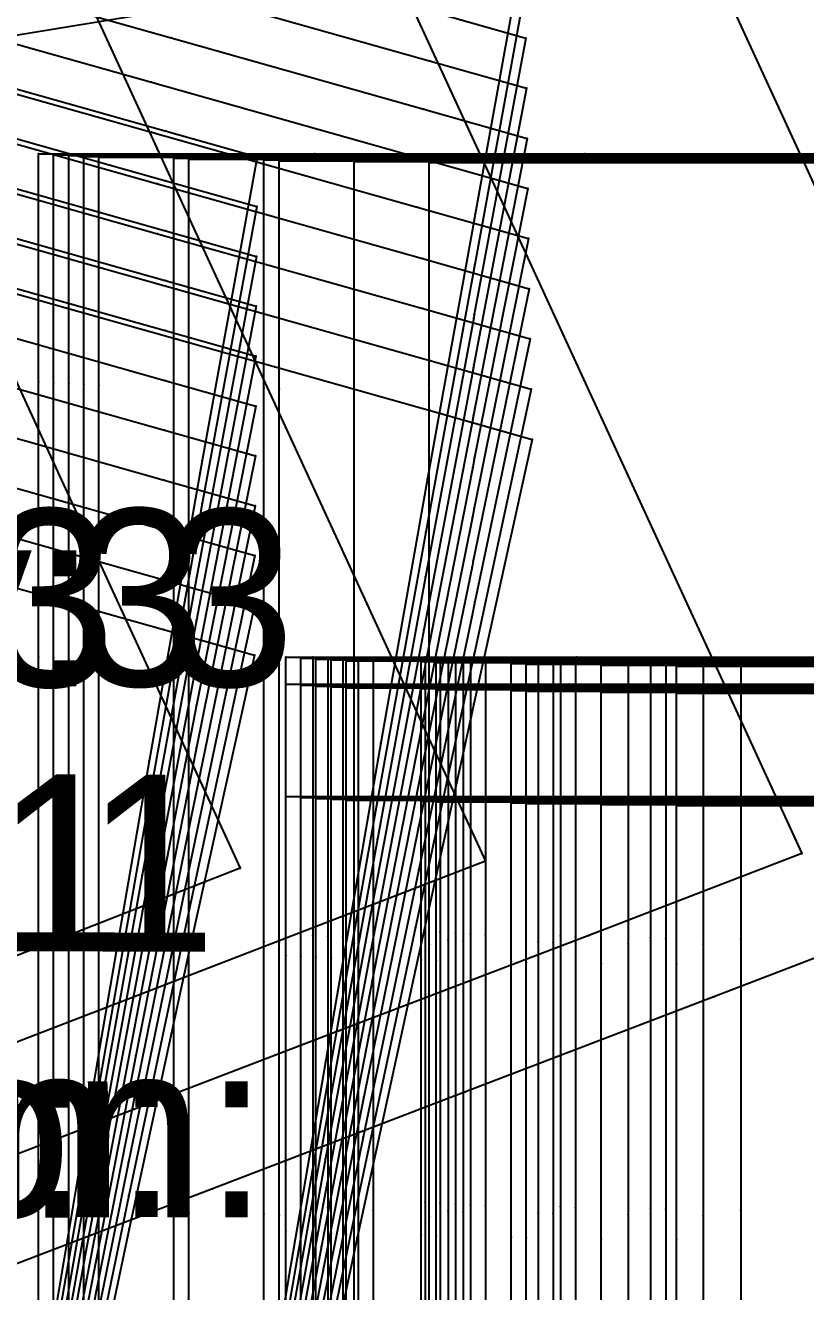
# Model space of a CAD drawing. Extents: x -2408 to 1029, y -526 to 2095.
# Drawn here: x -153.7 to -109.6, y 911.5 to 983 of the extents above; entities that cross this region are included whole.
import ezdxf

# ---------------------------------------------------------------- set-up
doc = ezdxf.new("R2010")
doc.units = 0

# ---------------------------------------------------------------- blocks, each defined once
blk = doc.blocks.new(' -30')
at = {"layer": '1'}
for points in [[(409.399835, 400.671844), (394.208775, 400.671844), (378.931338, 400.671844), (363.353195, 400.671844), (363.353195, 411.401223), (363.353195, 426.458583), (363.353195, 441.515962), (363.353195, 456.552738), (363.353195, 471.61011), (363.353195, 486.88547), (363.353195, 502.272308), (363.353195, 518.003273), (363.353195, 533.55951), (363.353195, 546.451263), (378.931345, 546.451263), (394.208781, 546.451263), (409.447392, 546.451263)], [(-47.835445, -95.310271), (-46.482034, -79.888139), (-45.152162, -64.734236), (-43.79875, -49.312103), (-42.510219, -34.62929), (-42.453512, -33.983098), (-41.078372, -18.313364), (-21.078281, -18.77474), (-20.729411, -18.873252), (-5.712415, -23.113672), (8.657846, -27.17147), (24.045724, -31.516618), (38.944717, -35.723718), (53.244892, -39.761726), (58.995695, -41.385608), (55.712284, -56.319043), (55.553718, -57.041411), (52.400647, -71.40551), (49.123976, -86.499545), (45.992353, -101.231531)]]:
    blk.add_lwpolyline(points, dxfattribs=at)
at = {"layer": '14'}
for points in [[(-659.113786, 510.004054), (-643.571804, 511.782803), (-628.045945, 513.703415), (-612.539267, 515.770694), (-597.054901, 517.989429), (-581.59598, 520.364412), (-566.165581, 522.900442), (-550.766837, 525.602311), (-535.40286, 528.474811), (-520.076764, 531.522738), (-504.791664, 534.750885), (-489.550692, 538.164042), (-474.356923, 541.76701), (-457.184765, 546.089388), (-442.170355, 550.084343)], [(-27.148019, -92.013359), (-25.428021, -72.413963), (-24.001278, -56.156209), (-22.153337, -35.098901), (-22.153361, -35.098894), (-22.153337, -35.098901), (-5.634128, -39.763508), (9.044638, -43.908421), (24.023077, -48.137954), (38.173427, -52.133656), (43.310251, -53.584166), (43.310251, -53.584166), (39.721505, -69.858313), (36.244112, -85.989497), (32.995529, -101.350815)]]:
    blk.add_lwpolyline(points, dxfattribs=at)
blk.add_lwpolyline([(377.323189, 403.973846), (377.323189, 408.932402), (377.323189, 423.927417), (377.323189, 438.905732), (377.323189, 454.422286), (377.323189, 470.256091), (377.323189, 485.591955), (377.323189, 501.153591), (377.323189, 518.003273), (393.747366, 518.003273), (409.447385, 518.003273), (425.024157, 518.003273), (440.491062, 518.003273), (455.351366, 518.003273), (464.065285, 518.003273), (464.065285, 403.973846), (455.429185, 403.973846), (440.589007, 403.973846), (425.125706, 403.973846), (409.39983, 403.973846), (393.716719, 403.973846)], close=True, dxfattribs=at)
at = {"layer": '2'}
for p in [(363.353195, 546.451263), (363.353195, 518.003273), (377.323189, 518.003273), (378.847198, 518.003273), (385.197182, 518.003273), (377.323189, 516.479263), (377.323189, 510.12928), (58.995695, -41.385608), (43.310251, -53.584166)]:
    blk.add_point(p, dxfattribs=at)
at = {"layer": '3'}
for p in [(378.931345, 546.451263), (394.208781, 546.451263), (363.353195, 533.55951), (393.747366, 518.003273), (393.313043, 516.479263), (392.852695, 510.12928), (363.353195, 502.272308), (378.847198, 502.284653), (385.197182, 502.519689), (377.323189, 501.153591), (363.353195, 486.88547), (378.847198, 486.964691), (385.197182, 487.217317), (377.323189, 485.591955), (38.944717, -35.723718), (53.244892, -39.761726), (38.173427, -52.133656), (43.310251, -53.584166), (55.712284, -56.319043), (55.553718, -57.041411), (39.721505, -69.858313), (52.400647, -71.40551), (36.244112, -85.989497), (49.123976, -86.499545)]:
    blk.add_point(p, dxfattribs=at)
at = {"layer": '4'}
for p in [(43.310251, -53.584166), (55.553718, -57.041411)]:
    blk.add_point(p, dxfattribs=at)
at = {"layer": '8'}
for points in [[(378.847198, 518.003273), (378.847198, 502.284653), (378.847198, 486.964691), (378.847198, 471.449667), (378.847198, 456.448309), (378.847198, 441.014543), (378.847198, 426.013186), (378.847198, 411.011835), (378.847198, 403.973846)], [(385.197182, 518.003273), (385.197182, 502.519689), (385.197182, 487.217317), (385.197182, 471.820325), (385.197182, 456.606662), (385.197182, 441.209679), (385.197182, 426.124157), (385.197182, 411.051486), (385.197182, 403.973846)], [(377.323189, 516.479263), (393.313043, 516.479263), (408.85659, 516.479263), (424.34422, 516.479263), (439.746466, 516.479263), (454.656583, 516.479263), (464.065285, 516.479263)], [(377.323189, 510.12928), (392.852695, 510.12928), (408.260334, 510.12928), (423.789274, 510.12928), (439.135788, 510.12928), (454.134317, 510.12928), (464.065285, 510.12928)]]:
    blk.add_lwpolyline(points, dxfattribs=at)
blk = doc.blocks.new(' -31')
at = {"layer": '1'}
for points in [[(409.399835, 400.671844), (394.208775, 400.671844), (378.931338, 400.671844), (363.353195, 400.671844), (363.353195, 411.401223), (363.353195, 426.458583), (363.353195, 441.515962), (363.353195, 456.552738), (363.353195, 471.61011), (363.353195, 486.88547), (363.353195, 502.272308), (363.353195, 518.003273), (363.353195, 533.55951), (363.353195, 546.451263), (378.931345, 546.451263), (394.208781, 546.451263), (409.447392, 546.451263)], [(-20.747859, -15.358585), (-5.757848, -19.591386), (8.653214, -23.660706), (24.034585, -28.004016), (38.941121, -32.213245), (53.228509, -36.247642), (58.940167, -37.86047), (55.740627, -52.753525), (55.572562, -53.537273), (52.414447, -68.264418), (49.233438, -83.265534), (46.084742, -98.431307), (43.032189, -113.459165), (40.081799, -128.259863), (37.142654, -143.310279), (34.267079, -158.406503), (31.475242, -173.485006), (28.75571, -188.638719)]]:
    blk.add_lwpolyline(points, dxfattribs=at)
at = {"layer": '14'}
blk.add_lwpolyline([(377.323189, 403.973846), (377.323189, 408.932402), (377.323189, 423.927417), (377.323189, 438.905732), (377.323189, 454.422286), (377.323189, 470.256091), (377.323189, 485.591955), (377.323189, 501.153591), (377.323189, 518.003273), (393.747366, 518.003273), (409.447385, 518.003273), (425.024157, 518.003273), (440.491062, 518.003273), (455.351366, 518.003273), (464.065285, 518.003273), (464.065285, 403.973846), (455.429185, 403.973846), (440.589007, 403.973846), (425.125706, 403.973846), (409.39983, 403.973846), (393.716719, 403.973846)], close=True, dxfattribs=at)
blk.add_lwpolyline([(-27.139269, -89.994898), (-25.417053, -69.883554), (-23.98847, -53.201133), (-22.13814, -31.593735), (-22.138169, -31.593728), (-22.13814, -31.593735), (-5.618935, -36.258343), (9.059831, -40.403255), (24.03827, -44.632788), (38.188618, -48.628489), (43.325438, -50.078998), (43.325438, -50.078998), (39.718999, -66.82011), (36.22627, -83.413758), (32.964816, -99.215163)], dxfattribs=at)
at = {"layer": '2'}
for p in [(363.353195, 546.451263), (363.353195, 518.003273), (377.323189, 518.003273), (378.847198, 518.003273), (385.197182, 518.003273), (377.323189, 516.479263), (377.323189, 510.12928), (58.940167, -37.86047), (43.325438, -50.078998)]:
    blk.add_point(p, dxfattribs=at)
at = {"layer": '3'}
for p in [(378.931345, 546.451263), (394.208781, 546.451263), (363.353195, 533.55951), (393.747366, 518.003273), (393.313043, 516.479263), (392.852695, 510.12928), (363.353195, 502.272308), (378.847198, 502.284653), (385.197182, 502.519689), (377.323189, 501.153591), (363.353195, 486.88547), (378.847198, 486.964691), (385.197182, 487.217317), (377.323189, 485.591955), (38.941121, -32.213245), (53.228509, -36.247642), (38.188618, -48.628489), (43.325438, -50.078998), (55.740627, -52.753525), (55.572562, -53.537273), (39.718999, -66.82011), (52.414447, -68.264418), (36.22627, -83.413758), (49.233438, -83.265534)]:
    blk.add_point(p, dxfattribs=at)
at = {"layer": '4'}
for p in [(43.325438, -50.078998), (55.572562, -53.537273)]:
    blk.add_point(p, dxfattribs=at)
at = {"layer": '8'}
for points in [[(378.847198, 518.003273), (378.847198, 502.284653), (378.847198, 486.964691), (378.847198, 471.449667), (378.847198, 456.448309), (378.847198, 441.014543), (378.847198, 426.013186), (378.847198, 411.011835), (378.847198, 403.973846)], [(385.197182, 518.003273), (385.197182, 502.519689), (385.197182, 487.217317), (385.197182, 471.820325), (385.197182, 456.606662), (385.197182, 441.209679), (385.197182, 426.124157), (385.197182, 411.051486), (385.197182, 403.973846)], [(377.323189, 516.479263), (393.313043, 516.479263), (408.85659, 516.479263), (424.34422, 516.479263), (439.746466, 516.479263), (454.656583, 516.479263), (464.065285, 516.479263)], [(377.323189, 510.12928), (392.852695, 510.12928), (408.260334, 510.12928), (423.789274, 510.12928), (439.135788, 510.12928), (454.134317, 510.12928), (464.065285, 510.12928)]]:
    blk.add_lwpolyline(points, dxfattribs=at)
blk = doc.blocks.new(' -32')
at = {"layer": '1'}
for points in [[(409.399835, 400.671844), (394.208775, 400.671844), (378.931338, 400.671844), (363.353195, 400.671844), (363.353195, 411.401223), (363.353195, 426.458583), (363.353195, 441.515962), (363.353195, 456.552738), (363.353195, 471.61011), (363.353195, 486.88547), (363.353195, 502.272308), (363.353195, 518.003273), (363.353195, 533.55951), (363.353195, 546.451263), (378.931345, 546.451263), (394.208781, 546.451263), (409.447392, 546.451263)], [(-5.801602, -16.069574), (8.650107, -20.150372), (23.476521, -24.336977), (37.841183, -28.393194), (52.819822, -32.622784), (58.888459, -34.336414), (55.768012, -49.19112), (55.591455, -50.033154), (52.598794, -64.305917), (49.461769, -79.427373), (46.462076, -94.182575), (43.449411, -109.329358), (40.53186, -124.282474), (37.630841, -139.451019), (34.788365, -154.672554), (32.028579, -169.867451), (29.358146, -185.041987)]]:
    blk.add_lwpolyline(points, dxfattribs=at)
at = {"layer": '14'}
blk.add_lwpolyline([(377.323189, 403.973846), (377.323189, 408.932402), (377.323189, 423.927417), (377.323189, 438.905732), (377.323189, 454.422286), (377.323189, 470.256091), (377.323189, 485.591955), (377.323189, 501.153591), (377.323189, 518.003273), (393.747366, 518.003273), (409.447385, 518.003273), (425.024157, 518.003273), (440.491062, 518.003273), (455.351366, 518.003273), (464.065285, 518.003273), (464.065285, 403.973846), (455.429185, 403.973846), (440.589007, 403.973846), (425.125706, 403.973846), (409.39983, 403.973846), (393.716719, 403.973846)], close=True, dxfattribs=at)
blk.add_lwpolyline([(-28.081377, -99.34813), (-26.675634, -82.536219), (-25.018216, -62.714404), (-23.672104, -46.615646), (-22.122946, -28.08857), (-22.122979, -28.08856), (-22.122946, -28.08857), (-5.603746, -32.753174), (9.075025, -36.898088), (24.053459, -41.12762), (38.203814, -45.123322), (43.340631, -46.57383), (43.340631, -46.57383), (39.716495, -63.781912), (36.20843, -80.83803), (32.934106, -97.079513)], dxfattribs=at)
at = {"layer": '2'}
for p in [(363.353195, 546.451263), (363.353195, 518.003273), (377.323189, 518.003273), (378.847198, 518.003273), (385.197182, 518.003273), (377.323189, 516.479263), (377.323189, 510.12928), (58.888459, -34.336414), (43.340631, -46.57383)]:
    blk.add_point(p, dxfattribs=at)
at = {"layer": '3'}
for p in [(378.931345, 546.451263), (394.208781, 546.451263), (363.353195, 533.55951), (393.747366, 518.003273), (393.313043, 516.479263), (392.852695, 510.12928), (363.353195, 502.272308), (378.847198, 502.284653), (385.197182, 502.519689), (377.323189, 501.153591), (363.353195, 486.88547), (378.847198, 486.964691), (385.197182, 487.217317), (377.323189, 485.591955), (37.841183, -28.393194), (52.819822, -32.622784), (38.203814, -45.123322), (43.340631, -46.57383), (55.768012, -49.19112), (55.591455, -50.033154), (39.716495, -63.781912), (52.598794, -64.305917), (49.461769, -79.427373), (36.20843, -80.83803)]:
    blk.add_point(p, dxfattribs=at)
at = {"layer": '4'}
for p in [(43.340631, -46.57383), (55.591455, -50.033154)]:
    blk.add_point(p, dxfattribs=at)
at = {"layer": '8'}
for points in [[(378.847198, 518.003273), (378.847198, 502.284653), (378.847198, 486.964691), (378.847198, 471.449667), (378.847198, 456.448309), (378.847198, 441.014543), (378.847198, 426.013186), (378.847198, 411.011835), (378.847198, 403.973846)], [(385.197182, 518.003273), (385.197182, 502.519689), (385.197182, 487.217317), (385.197182, 471.820325), (385.197182, 456.606662), (385.197182, 441.209679), (385.197182, 426.124157), (385.197182, 411.051486), (385.197182, 403.973846)], [(377.323189, 516.479263), (393.313043, 516.479263), (408.85659, 516.479263), (424.34422, 516.479263), (439.746466, 516.479263), (454.656583, 516.479263), (464.065285, 516.479263)], [(377.323189, 510.12928), (392.852695, 510.12928), (408.260334, 510.12928), (423.789274, 510.12928), (439.135788, 510.12928), (454.134317, 510.12928), (464.065285, 510.12928)]]:
    blk.add_lwpolyline(points, dxfattribs=at)
blk = doc.blocks.new(' -33')
at = {"layer": '1'}
for points in [[(409.399835, 400.671844), (394.208775, 400.671844), (378.931338, 400.671844), (363.353195, 400.671844), (363.353195, 411.401223), (363.353195, 426.458583), (363.353195, 441.515962), (363.353195, 456.552738), (363.353195, 471.61011), (363.353195, 486.88547), (363.353195, 502.272308), (363.353195, 518.003273), (363.353195, 533.55951), (363.353195, 546.451263), (378.931345, 546.451263), (394.208781, 546.451263), (409.447392, 546.451263)], [(-5.841302, -12.548908), (8.648424, -16.64044), (23.46968, -20.825588), (37.840776, -24.883623), (52.80864, -29.11017), (58.841658, -30.813742), (55.679249, -46.192159), (55.610127, -46.528969), (52.572679, -61.329043), (49.499846, -76.472752), (46.518623, -91.477443), (43.569155, -106.645737), (40.676203, -121.806425), (37.835104, -136.995348), (35.108186, -151.914686), (32.401728, -167.128205), (29.81433, -182.135976)]]:
    blk.add_lwpolyline(points, dxfattribs=at)
at = {"layer": '14'}
blk.add_lwpolyline([(377.323189, 403.973846), (377.323189, 408.932402), (377.323189, 423.927417), (377.323189, 438.905732), (377.323189, 454.422286), (377.323189, 470.256091), (377.323189, 485.591955), (377.323189, 501.153591), (377.323189, 518.003273), (393.747366, 518.003273), (409.447385, 518.003273), (425.024157, 518.003273), (440.491062, 518.003273), (455.351366, 518.003273), (464.065285, 518.003273), (464.065285, 403.973846), (455.429185, 403.973846), (440.589007, 403.973846), (425.125706, 403.973846), (409.39983, 403.973846), (393.716719, 403.973846)], close=True, dxfattribs=at)
blk.add_lwpolyline([(-28.073854, -97.61197), (-26.666302, -80.382715), (-25.006752, -60.068841), (-23.658908, -43.570445), (-22.107754, -24.583404), (-22.10779, -24.583392), (-22.107754, -24.583404), (-5.588556, -29.248006), (9.09021, -33.392919), (24.068649, -37.622451), (38.218999, -41.618152), (43.355823, -43.068662), (43.355823, -43.068662), (39.713993, -60.743711), (36.625294, -76.080855), (33.396441, -92.420466)], dxfattribs=at)
at = {"layer": '2'}
for p in [(363.353195, 546.451263), (363.353195, 518.003273), (377.323189, 518.003273), (378.847198, 518.003273), (385.197182, 518.003273), (377.323189, 516.479263), (377.323189, 510.12928), (58.841658, -30.813742), (43.355823, -43.068662)]:
    blk.add_point(p, dxfattribs=at)
at = {"layer": '3'}
for p in [(378.931345, 546.451263), (394.208781, 546.451263), (363.353195, 533.55951), (393.747366, 518.003273), (393.313043, 516.479263), (392.852695, 510.12928), (363.353195, 502.272308), (378.847198, 502.284653), (385.197182, 502.519689), (377.323189, 501.153591), (363.353195, 486.88547), (378.847198, 486.964691), (385.197182, 487.217317), (377.323189, 485.591955), (37.840776, -24.883623), (52.80864, -29.11017), (38.218999, -41.618152), (43.355823, -43.068662), (55.679249, -46.192159), (55.610127, -46.528969), (39.713993, -60.743711), (52.572679, -61.329043), (36.625294, -76.080855), (49.499846, -76.472752)]:
    blk.add_point(p, dxfattribs=at)
at = {"layer": '4'}
for p in [(43.355823, -43.068662), (55.610127, -46.528969)]:
    blk.add_point(p, dxfattribs=at)
at = {"layer": '8'}
for points in [[(378.847198, 518.003273), (378.847198, 502.284653), (378.847198, 486.964691), (378.847198, 471.449667), (378.847198, 456.448309), (378.847198, 441.014543), (378.847198, 426.013186), (378.847198, 411.011835), (378.847198, 403.973846)], [(385.197182, 518.003273), (385.197182, 502.519689), (385.197182, 487.217317), (385.197182, 471.820325), (385.197182, 456.606662), (385.197182, 441.209679), (385.197182, 426.124157), (385.197182, 411.051486), (385.197182, 403.973846)], [(377.323189, 516.479263), (393.313043, 516.479263), (408.85659, 516.479263), (424.34422, 516.479263), (439.746466, 516.479263), (454.656583, 516.479263), (464.065285, 516.479263)], [(377.323189, 510.12928), (392.852695, 510.12928), (408.260334, 510.12928), (423.789274, 510.12928), (439.135788, 510.12928), (454.134317, 510.12928), (464.065285, 510.12928)]]:
    blk.add_lwpolyline(points, dxfattribs=at)
blk = doc.blocks.new(' -34')
at = {"layer": '1'}
for points in [[(409.399835, 400.671844), (394.208775, 400.671844), (378.931338, 400.671844), (363.353195, 400.671844), (363.353195, 411.401223), (363.353195, 426.458583), (363.353195, 441.515962), (363.353195, 456.552738), (363.353195, 471.61011), (363.353195, 486.88547), (363.353195, 502.272308), (363.353195, 518.003273), (363.353195, 533.55951), (363.353195, 546.451263), (378.931345, 546.451263), (394.208781, 546.451263), (409.447392, 546.451263)], [(8.313027, -13.036277), (23.129162, -17.219979), (37.506632, -21.279813), (52.510825, -25.516618), (58.796878, -27.291641), (55.731482, -42.51563), (55.629144, -43.024883), (52.73952, -57.404285), (49.778041, -72.298983), (46.85886, -87.280642), (44.014208, -102.198145), (41.231518, -117.066064), (38.488397, -132.00255), (35.78345, -147.059952), (33.164421, -162.018732), (30.6374, -176.888243)]]:
    blk.add_lwpolyline(points, dxfattribs=at)
at = {"layer": '14'}
blk.add_lwpolyline([(377.323189, 403.973846), (377.323189, 408.932402), (377.323189, 423.927417), (377.323189, 438.905732), (377.323189, 454.422286), (377.323189, 470.256091), (377.323189, 485.591955), (377.323189, 501.153591), (377.323189, 518.003273), (393.747366, 518.003273), (409.447385, 518.003273), (425.024157, 518.003273), (440.491062, 518.003273), (455.351366, 518.003273), (464.065285, 518.003273), (464.065285, 403.973846), (455.429185, 403.973846), (440.589007, 403.973846), (425.125706, 403.973846), (409.39983, 403.973846), (393.716719, 403.973846)], close=True, dxfattribs=at)
blk.add_lwpolyline([(-28.066328, -95.875805), (-26.656968, -78.229211), (-24.995285, -57.423283), (-23.645709, -40.525248), (-22.092559, -21.078238), (-22.092597, -21.078227), (-22.092559, -21.078238), (-5.573364, -25.742841), (9.105403, -29.887754), (24.083841, -34.117287), (38.234189, -38.112988), (43.37101, -39.563496), (43.37101, -39.563496), (40.044639, -56.033036), (36.609257, -73.447561), (33.367567, -90.218267)], dxfattribs=at)
at = {"layer": '2'}
for p in [(363.353195, 546.451263), (363.353195, 518.003273), (377.323189, 518.003273), (378.847198, 518.003273), (385.197182, 518.003273), (377.323189, 516.479263), (377.323189, 510.12928), (58.796878, -27.291641), (43.37101, -39.563496)]:
    blk.add_point(p, dxfattribs=at)
at = {"layer": '3'}
for p in [(378.931345, 546.451263), (394.208781, 546.451263), (363.353195, 533.55951), (393.747366, 518.003273), (393.313043, 516.479263), (392.852695, 510.12928), (363.353195, 502.272308), (378.847198, 502.284653), (385.197182, 502.519689), (377.323189, 501.153591), (363.353195, 486.88547), (378.847198, 486.964691), (385.197182, 487.217317), (377.323189, 485.591955), (37.506632, -21.279813), (52.510825, -25.516618), (38.234189, -38.112988), (43.37101, -39.563496), (55.731482, -42.51563), (55.629144, -43.024883), (40.044639, -56.033036), (52.73952, -57.404285), (49.778041, -72.298983), (36.609257, -73.447561)]:
    blk.add_point(p, dxfattribs=at)
at = {"layer": '4'}
for p in [(43.37101, -39.563496), (55.629144, -43.024883)]:
    blk.add_point(p, dxfattribs=at)
at = {"layer": '8'}
for points in [[(378.847198, 518.003273), (378.847198, 502.284653), (378.847198, 486.964691), (378.847198, 471.449667), (378.847198, 456.448309), (378.847198, 441.014543), (378.847198, 426.013186), (378.847198, 411.011835), (378.847198, 403.973846)], [(385.197182, 518.003273), (385.197182, 502.519689), (385.197182, 487.217317), (385.197182, 471.820325), (385.197182, 456.606662), (385.197182, 441.209679), (385.197182, 426.124157), (385.197182, 411.051486), (385.197182, 403.973846)], [(377.323189, 516.479263), (393.313043, 516.479263), (408.85659, 516.479263), (424.34422, 516.479263), (439.746466, 516.479263), (454.656583, 516.479263), (464.065285, 516.479263)], [(377.323189, 510.12928), (392.852695, 510.12928), (408.260334, 510.12928), (423.789274, 510.12928), (439.135788, 510.12928), (454.134317, 510.12928), (464.065285, 510.12928)]]:
    blk.add_lwpolyline(points, dxfattribs=at)
blk = doc.blocks.new(' -35')
at = {"layer": '1'}
for points in [[(409.399835, 400.671844), (394.208775, 400.671844), (378.931338, 400.671844), (363.353195, 400.671844), (363.353195, 411.401223), (363.353195, 426.458583), (363.353195, 441.515962), (363.353195, 456.552738), (363.353195, 471.61011), (363.353195, 486.88547), (363.353195, 502.272308), (363.353195, 518.003273), (363.353195, 533.55951), (363.353195, 546.451263), (378.931345, 546.451263), (394.208781, 546.451263), (409.447392, 546.451263)], [(23.124378, -13.709171), (37.507786, -17.770683), (52.502326, -22.004762), (58.756061, -23.770659), (55.756293, -38.971197), (55.648026, -39.520757), (52.844687, -53.75072), (49.963104, -68.536078), (47.10185, -83.520919), (44.333822, -98.328026), (41.556536, -113.460255), (38.886031, -128.285221), (36.208045, -143.475716), (33.655547, -158.321491), (31.118014, -173.519019), (28.712998, -188.389392)]]:
    blk.add_lwpolyline(points, dxfattribs=at)
at = {"layer": '14'}
blk.add_lwpolyline([(377.323189, 403.973846), (377.323189, 408.932402), (377.323189, 423.927417), (377.323189, 438.905732), (377.323189, 454.422286), (377.323189, 470.256091), (377.323189, 485.591955), (377.323189, 501.153591), (377.323189, 518.003273), (393.747366, 518.003273), (409.447385, 518.003273), (425.024157, 518.003273), (440.491062, 518.003273), (455.351366, 518.003273), (464.065285, 518.003273), (464.065285, 403.973846), (455.429185, 403.973846), (440.589007, 403.973846), (425.125706, 403.973846), (409.39983, 403.973846), (393.716719, 403.973846)], close=True, dxfattribs=at)
blk.add_lwpolyline([(-28.058805, -94.139643), (-26.647636, -76.075707), (-24.98382, -54.777714), (-23.632513, -37.480046), (-22.077365, -17.573072), (-22.077408, -17.573059), (-22.077365, -17.573072), (-5.558174, -22.237673), (9.120592, -26.382586), (24.099031, -30.612118), (38.24938, -34.607819), (43.386202, -36.058328), (43.386202, -36.058328), (40.043662, -52.951803), (37.02161, -68.57567), (33.828265, -85.406051), (30.791464, -101.730565)], dxfattribs=at)
at = {"layer": '2'}
for p in [(363.353195, 546.451263), (363.353195, 518.003273), (377.323189, 518.003273), (378.847198, 518.003273), (385.197182, 518.003273), (377.323189, 516.479263), (377.323189, 510.12928), (58.756061, -23.770659), (43.386202, -36.058328)]:
    blk.add_point(p, dxfattribs=at)
at = {"layer": '3'}
for p in [(378.931345, 546.451263), (394.208781, 546.451263), (363.353195, 533.55951), (393.747366, 518.003273), (393.313043, 516.479263), (392.852695, 510.12928), (363.353195, 502.272308), (378.847198, 502.284653), (385.197182, 502.519689), (377.323189, 501.153591), (363.353195, 486.88547), (378.847198, 486.964691), (385.197182, 487.217317), (377.323189, 485.591955), (37.507786, -17.770683), (52.502326, -22.004762), (38.24938, -34.607819), (43.386202, -36.058328), (55.756293, -38.971197), (55.648026, -39.520757), (40.043662, -52.951803), (52.844687, -53.75072), (37.02161, -68.57567), (49.963104, -68.536078), (47.10185, -83.520919), (33.828265, -85.406051)]:
    blk.add_point(p, dxfattribs=at)
at = {"layer": '4'}
for p in [(43.386202, -36.058328), (55.648026, -39.520757)]:
    blk.add_point(p, dxfattribs=at)
at = {"layer": '8'}
for points in [[(378.847198, 518.003273), (378.847198, 502.284653), (378.847198, 486.964691), (378.847198, 471.449667), (378.847198, 456.448309), (378.847198, 441.014543), (378.847198, 426.013186), (378.847198, 411.011835), (378.847198, 403.973846)], [(385.197182, 518.003273), (385.197182, 502.519689), (385.197182, 487.217317), (385.197182, 471.820325), (385.197182, 456.606662), (385.197182, 441.209679), (385.197182, 426.124157), (385.197182, 411.051486), (385.197182, 403.973846)], [(377.323189, 516.479263), (393.313043, 516.479263), (408.85659, 516.479263), (424.34422, 516.479263), (439.746466, 516.479263), (454.656583, 516.479263), (464.065285, 516.479263)], [(377.323189, 510.12928), (392.852695, 510.12928), (408.260334, 510.12928), (423.789274, 510.12928), (439.135788, 510.12928), (454.134317, 510.12928), (464.065285, 510.12928)]]:
    blk.add_lwpolyline(points, dxfattribs=at)
blk = doc.blocks.new(' -36')
at = {"layer": '1'}
for points in [[(409.399835, 400.671844), (394.208775, 400.671844), (378.931338, 400.671844), (363.353195, 400.671844), (363.353195, 411.401223), (363.353195, 426.458583), (363.353195, 441.515962), (363.353195, 456.552738), (363.353195, 471.61011), (363.353195, 486.88547), (363.353195, 502.272308), (363.353195, 518.003273), (363.353195, 533.55951), (363.353195, 546.451263), (378.931345, 546.451263), (394.208781, 546.451263), (409.447392, 546.451263)], [(23.669394, -10.353613), (38.606196, -14.571389), (52.891967, -18.60533), (58.717227, -20.250237), (55.69191, -35.88689), (55.666862, -36.016622), (52.774807, -50.995878), (49.889371, -66.110893), (47.093293, -81.064029), (44.322403, -96.200531), (41.607931, -111.30506), (38.935045, -126.45913), (36.319101, -141.613858), (33.764812, -156.788407), (31.305343, -171.832824), (28.897705, -187.031336)]]:
    blk.add_lwpolyline(points, dxfattribs=at)
at = {"layer": '14'}
blk.add_lwpolyline([(377.323189, 403.973846), (377.323189, 408.932402), (377.323189, 423.927417), (377.323189, 438.905732), (377.323189, 454.422286), (377.323189, 470.256091), (377.323189, 485.591955), (377.323189, 501.153591), (377.323189, 518.003273), (393.747366, 518.003273), (409.447385, 518.003273), (425.024157, 518.003273), (440.491062, 518.003273), (455.351366, 518.003273), (464.065285, 518.003273), (464.065285, 403.973846), (455.429185, 403.973846), (440.589007, 403.973846), (425.125706, 403.973846), (409.39983, 403.973846), (393.716719, 403.973846)], close=True, dxfattribs=at)
blk.add_lwpolyline([(-27.566889, -86.067783), (-26.196284, -68.140729), (-24.972356, -52.132153), (-23.619317, -34.434848), (-22.062171, -14.067905), (-22.062218, -14.067892), (-22.062171, -14.067905), (-5.542985, -18.732506), (9.135781, -22.877419), (24.11422, -27.106952), (38.26457, -31.102653), (43.401394, -32.553163), (43.401394, -32.553163), (40.042686, -49.870573), (37.007367, -65.886242), (33.80124, -83.138451), (30.753515, -99.871875)], dxfattribs=at)
at = {"layer": '2'}
for p in [(363.353195, 546.451263), (363.353195, 518.003273), (377.323189, 518.003273), (378.847198, 518.003273), (385.197182, 518.003273), (377.323189, 516.479263), (377.323189, 510.12928), (58.717227, -20.250237), (43.401394, -32.553163)]:
    blk.add_point(p, dxfattribs=at)
at = {"layer": '3'}
for p in [(378.931345, 546.451263), (394.208781, 546.451263), (363.353195, 533.55951), (393.747366, 518.003273), (393.313043, 516.479263), (392.852695, 510.12928), (363.353195, 502.272308), (378.847198, 502.284653), (385.197182, 502.519689), (377.323189, 501.153591), (363.353195, 486.88547), (378.847198, 486.964691), (385.197182, 487.217317), (377.323189, 485.591955), (38.606196, -14.571389), (52.891967, -18.60533), (38.26457, -31.102653), (43.401394, -32.553163), (55.666862, -36.016622), (55.69191, -35.88689), (40.042686, -49.870573), (52.774807, -50.995878), (37.007367, -65.886242), (49.889371, -66.110893), (47.093293, -81.064029), (33.80124, -83.138451)]:
    blk.add_point(p, dxfattribs=at)
at = {"layer": '4'}
for p in [(43.401394, -32.553163), (55.666862, -36.016622)]:
    blk.add_point(p, dxfattribs=at)
at = {"layer": '8'}
for points in [[(378.847198, 518.003273), (378.847198, 502.284653), (378.847198, 486.964691), (378.847198, 471.449667), (378.847198, 456.448309), (378.847198, 441.014543), (378.847198, 426.013186), (378.847198, 411.011835), (378.847198, 403.973846)], [(385.197182, 518.003273), (385.197182, 502.519689), (385.197182, 487.217317), (385.197182, 471.820325), (385.197182, 456.606662), (385.197182, 441.209679), (385.197182, 426.124157), (385.197182, 411.051486), (385.197182, 403.973846)], [(377.323189, 516.479263), (393.313043, 516.479263), (408.85659, 516.479263), (424.34422, 516.479263), (439.746466, 516.479263), (454.656583, 516.479263), (464.065285, 516.479263)], [(377.323189, 510.12928), (392.852695, 510.12928), (408.260334, 510.12928), (423.789274, 510.12928), (439.135788, 510.12928), (454.134317, 510.12928), (464.065285, 510.12928)]]:
    blk.add_lwpolyline(points, dxfattribs=at)
blk = doc.blocks.new(' -37')
at = {"layer": '1'}
for points in [[(339.925804, 1065.318832), (352.209141, 1070.105026), (366.334854, 1075.613246), (380.618567, 1081.186494), (394.700425, 1086.683991), (408.195152, 1091.955261), (414.765191, 1077.686423), (421.105898, 1063.915629), (427.534695, 1049.953496), (433.97074, 1035.975612), (437.739906, 1027.789688), (426.242376, 1023.275826), (412.2196, 1017.787084), (398.094203, 1012.274825), (383.999994, 1006.792931), (369.796874, 1001.290442), (369.466019, 1001.163025), (368.72139, 1000.874786), (355.579303, 995.816777), (341.223809, 990.374284)], [(394.208775, 400.671844), (378.931338, 400.671844), (363.353195, 400.671844), (363.353195, 411.401223), (363.353195, 426.458583), (363.353195, 441.515962), (363.353195, 456.552738), (363.353195, 471.61011), (363.353195, 486.88547), (363.353195, 502.272308), (363.353195, 518.003273), (363.353195, 533.55951), (363.353195, 546.451263), (378.931345, 546.451263), (394.208781, 546.451263)], [(38.608525, -11.06259), (53.271332, -15.202996), (58.681045, -16.730562), (55.715305, -32.356891), (55.68583, -32.512519), (52.88021, -47.327234), (50.074734, -62.303112), (47.338859, -77.203698), (44.64328, -92.199798), (41.986578, -107.255889), (39.385266, -122.268588), (36.823153, -137.365751), (34.332813, -152.39731), (31.917978, -167.386059), (29.566758, -182.439997)]]:
    blk.add_lwpolyline(points, dxfattribs=at)
at = {"layer": '14'}
blk.add_lwpolyline([(377.323189, 403.973846), (377.323189, 408.932402), (377.323189, 423.927417), (377.323189, 438.905732), (377.323189, 454.422286), (377.323189, 470.256091), (377.323189, 485.591955), (377.323189, 501.153591), (377.323189, 518.003273), (393.747366, 518.003273), (409.447385, 518.003273), (425.024157, 518.003273), (440.491062, 518.003273), (455.351366, 518.003273), (464.065285, 518.003273), (464.065285, 403.973846), (455.429185, 403.973846), (440.589007, 403.973846), (425.125706, 403.973846), (409.39983, 403.973846), (393.716719, 403.973846)], close=True, dxfattribs=at)
blk.add_lwpolyline([(-22.046978, -10.562739), (-5.527792, -15.22734), (9.150974, -19.372252), (24.129413, -23.601785), (38.279761, -27.597486), (43.416581, -29.047995), (43.416581, -29.047995), (40.041705, -46.789342), (36.993118, -63.196825), (33.774211, -80.870858), (30.715561, -98.013203), (28.02194, -113.419096), (25.250465, -129.613555), (22.451511, -146.38083), (19.675459, -163.505107), (17.023798, -180.4354)], dxfattribs=at)
at = {"layer": '2'}
for p in [(437.739906, 1027.789688), (363.353195, 546.451263), (363.353195, 518.003273), (377.323189, 518.003273), (378.847198, 518.003273), (385.197182, 518.003273), (377.323189, 516.479263), (377.323189, 510.12928), (58.681045, -16.730562), (43.416581, -29.047995)]:
    blk.add_point(p, dxfattribs=at)
at = {"layer": '3'}
for p in [(427.534695, 1049.953496), (433.97074, 1035.975612), (426.242376, 1023.275826), (378.931345, 546.451263), (363.353195, 533.55951), (393.747366, 518.003273), (393.313043, 516.479263), (392.852695, 510.12928), (363.353195, 502.272308), (378.847198, 502.284653), (385.197182, 502.519689), (377.323189, 501.153591), (363.353195, 486.88547), (378.847198, 486.964691), (385.197182, 487.217317), (377.323189, 485.591955), (53.271332, -15.202996), (38.279761, -27.597486), (43.416581, -29.047995), (55.68583, -32.512519), (55.715305, -32.356891), (40.041705, -46.789342), (52.88021, -47.327234), (50.074734, -62.303112), (36.993118, -63.196825), (47.338859, -77.203698), (33.774211, -80.870858)]:
    blk.add_point(p, dxfattribs=at)
at = {"layer": '4'}
for p in [(43.416581, -29.047995), (55.68583, -32.512519)]:
    blk.add_point(p, dxfattribs=at)
at = {"layer": '8'}
for points in [[(378.847198, 518.003273), (378.847198, 502.284653), (378.847198, 486.964691), (378.847198, 471.449667), (378.847198, 456.448309), (378.847198, 441.014543), (378.847198, 426.013186), (378.847198, 411.011835), (378.847198, 403.973846)], [(385.197182, 518.003273), (385.197182, 502.519689), (385.197182, 487.217317), (385.197182, 471.820325), (385.197182, 456.606662), (385.197182, 441.209679), (385.197182, 426.124157), (385.197182, 411.051486), (385.197182, 403.973846)], [(377.323189, 516.479263), (393.313043, 516.479263), (408.85659, 516.479263), (424.34422, 516.479263), (439.746466, 516.479263), (454.656583, 516.479263), (464.065285, 516.479263)], [(377.323189, 510.12928), (392.852695, 510.12928), (408.260334, 510.12928), (423.789274, 510.12928), (439.135788, 510.12928), (454.134317, 510.12928), (464.065285, 510.12928)]]:
    blk.add_lwpolyline(points, dxfattribs=at)
at = {"layer": '1'}
for s, p in [('Category: 3', (-638.387904, 484.686759)), ('Annotation: ', (-638.387904, 454.686759))]:
    blk.add_text(s, height=10, dxfattribs=at).set_placement(p)
blk = doc.blocks.new(' -38')
at = {"layer": '1'}
for points in [[(344.275493, 1061.693402), (353.640518, 1065.321579), (358.500034, 1067.204314), (372.765039, 1072.74267), (386.730965, 1078.170662), (400.799045, 1083.643287), (414.682171, 1089.048539), (421.946335, 1091.878891), (428.560168, 1077.514878), (434.858011, 1063.837159), (441.268156, 1049.915563), (447.698984, 1035.949036), (451.563339, 1027.556381), (443.628077, 1024.491796), (429.626396, 1019.085496), (415.606633, 1013.673451), (401.237364, 1008.12785), (387.052649, 1002.655053), (383.181801, 1001.163559), (382.42981, 1000.871887), (372.742773, 997.141267), (358.320956, 991.658059), (344.128589, 986.416153)], [(394.208775, 400.671844), (378.931338, 400.671844), (363.353195, 400.671844), (363.353195, 411.401223), (363.353195, 426.458583), (363.353195, 441.515962), (363.353195, 456.552738), (363.353195, 471.61011), (363.353195, 486.88547), (363.353195, 502.272308), (363.353195, 518.003273), (363.353195, 533.55951), (363.353195, 546.451263), (378.931345, 546.451263), (394.208781, 546.451263)], [(53.264699, -11.691667), (58.647547, -13.211647), (55.738115, -28.828932), (55.704756, -29.008408), (52.984824, -43.641252), (50.259485, -58.458695), (47.585293, -73.286116), (44.965339, -88.122595), (42.393509, -102.952028), (39.862871, -117.80398), (37.329448, -132.976589), (34.90376, -147.846083), (32.483047, -163.092282), (30.189243, -177.982696)]]:
    blk.add_lwpolyline(points, dxfattribs=at)
at = {"layer": '14'}
blk.add_lwpolyline([(377.323189, 403.973846), (377.323189, 408.932402), (377.323189, 423.927417), (377.323189, 438.905732), (377.323189, 454.422286), (377.323189, 470.256091), (377.323189, 485.591955), (377.323189, 501.153591), (377.323189, 518.003273), (393.747366, 518.003273), (409.447385, 518.003273), (425.024157, 518.003273), (440.491062, 518.003273), (455.351366, 518.003273), (464.065285, 518.003273), (464.065285, 403.973846), (455.429185, 403.973846), (440.589007, 403.973846), (425.125706, 403.973846), (409.39983, 403.973846), (393.716719, 403.973846)], close=True, dxfattribs=at)
blk.add_lwpolyline([(-5.512603, -11.722172), (9.166163, -15.867085), (24.144602, -20.096617), (38.294951, -24.092318), (43.431773, -25.542827), (43.431773, -25.542827), (40.040729, -43.708109), (36.978875, -60.507395), (34.234742, -75.848798), (31.204347, -93.116177), (28.523666, -108.701411), (25.755927, -125.138021), (22.951926, -142.205006), (20.162448, -159.681437), (17.490212, -177.002815)], dxfattribs=at)
at = {"layer": '2'}
for p in [(451.563339, 1027.556381), (363.353195, 546.451263), (363.353195, 518.003273), (377.323189, 518.003273), (378.847198, 518.003273), (385.197182, 518.003273), (377.323189, 516.479263), (377.323189, 510.12928), (58.647547, -13.211647), (43.431773, -25.542827)]:
    blk.add_point(p, dxfattribs=at)
at = {"layer": '3'}
for p in [(434.858011, 1063.837159), (441.268156, 1049.915563), (447.698984, 1035.949036), (443.628077, 1024.491796), (429.626396, 1019.085496), (378.931345, 546.451263), (363.353195, 533.55951), (392.852695, 510.12928), (363.353195, 502.272308), (378.847198, 502.284653), (385.197182, 502.519689), (377.323189, 501.153591), (363.353195, 486.88547), (378.847198, 486.964691), (385.197182, 487.217317), (377.323189, 485.591955), (38.294951, -24.092318), (43.431773, -25.542827), (55.704756, -29.008408), (55.738115, -28.828932), (52.984824, -43.641252), (40.040729, -43.708109), (50.259485, -58.458695), (36.978875, -60.507395), (47.585293, -73.286116), (34.234742, -75.848798)]:
    blk.add_point(p, dxfattribs=at)
at = {"layer": '4'}
for p in [(43.431773, -25.542827), (55.704756, -29.008408)]:
    blk.add_point(p, dxfattribs=at)
at = {"layer": '8'}
for points in [[(378.847198, 518.003273), (378.847198, 502.284653), (378.847198, 486.964691), (378.847198, 471.449667), (378.847198, 456.448309), (378.847198, 441.014543), (378.847198, 426.013186), (378.847198, 411.011835), (378.847198, 403.973846)], [(385.197182, 518.003273), (385.197182, 502.519689), (385.197182, 487.217317), (385.197182, 471.820325), (385.197182, 456.606662), (385.197182, 441.209679), (385.197182, 426.124157), (385.197182, 411.051486), (385.197182, 403.973846)], [(377.323189, 516.479263), (393.313043, 516.479263), (408.85659, 516.479263), (424.34422, 516.479263), (439.746466, 516.479263), (454.656583, 516.479263), (464.065285, 516.479263)], [(377.323189, 510.12928), (392.852695, 510.12928), (408.260334, 510.12928), (423.789274, 510.12928), (439.135788, 510.12928), (454.134317, 510.12928), (464.065285, 510.12928)]]:
    blk.add_lwpolyline(points, dxfattribs=at)
at = {"layer": '1'}
for s, p in [('Category: 3', (-638.396678, 484.660367)), ('Annotation: ', (-638.396678, 454.660367))]:
    blk.add_text(s, height=10, dxfattribs=at).set_placement(p)
blk = doc.blocks.new(' -39')
at = {"layer": '1'}
for points in [[(442.204675, 1077.670195), (448.560999, 1063.865462), (454.98593, 1049.911753), (461.418724, 1035.940935), (465.365791, 1027.368622), (453.31974, 1022.751855), (439.268951, 1017.369772), (425.216065, 1011.989858), (411.237758, 1006.641727), (397.173381, 1001.264519), (396.899414, 1001.160049), (396.109543, 1000.857925), (383.090266, 995.893118), (368.891684, 990.541382), (354.766985, 985.34326), (340.474022, 980.249385)], [(394.208775, 400.671844), (378.931338, 400.671844), (363.353195, 400.671844), (363.353195, 411.401223), (363.353195, 426.458583), (363.353195, 441.515962), (363.353195, 456.552738), (363.353195, 471.61011), (363.353195, 486.88547), (363.353195, 502.272308), (363.353195, 518.003273), (363.353195, 533.55951), (363.353195, 546.451263), (378.931345, 546.451263), (394.208781, 546.451263)], [(58.617048, -9.693578), (55.759781, -25.305817), (55.723538, -25.504255), (52.998302, -40.426886), (50.267, -55.553389), (47.651943, -70.336328), (45.027809, -85.481846), (42.466879, -100.527354), (39.932174, -115.688061), (37.4396, -130.904942), (35.01103, -146.083049), (32.675678, -161.074401), (30.377139, -176.272744)]]:
    blk.add_lwpolyline(points, dxfattribs=at)
at = {"layer": '14'}
blk.add_lwpolyline([(377.323189, 403.973846), (377.323189, 408.932402), (377.323189, 423.927417), (377.323189, 438.905732), (377.323189, 454.422286), (377.323189, 470.256091), (377.323189, 485.591955), (377.323189, 501.153591), (377.323189, 518.003273), (393.747366, 518.003273), (409.447385, 518.003273), (425.024157, 518.003273), (440.491062, 518.003273), (455.351366, 518.003273), (464.065285, 518.003273), (464.065285, 403.973846), (455.429185, 403.973846), (440.589007, 403.973846), (425.125706, 403.973846), (409.39983, 403.973846), (393.716719, 403.973846)], close=True, dxfattribs=at)
blk.add_lwpolyline([(-5.497414, -8.217005), (9.181352, -12.361918), (24.159791, -16.591451), (38.310141, -20.587152), (43.446965, -22.037661), (43.446965, -22.037661), (40.366849, -38.819312), (37.38976, -55.420508), (34.691014, -70.7531), (31.691209, -88.121501), (29.025229, -103.868366), (26.262827, -120.531458), (23.455213, -137.884586), (20.653582, -155.701641), (17.961579, -173.404931)], dxfattribs=at)
at = {"layer": '2'}
for p in [(465.365791, 1027.368622), (363.353195, 546.451263), (363.353195, 518.003273), (377.323189, 518.003273), (378.847198, 518.003273), (385.197182, 518.003273), (377.323189, 516.479263), (377.323189, 510.12928), (43.446965, -22.037661)]:
    blk.add_point(p, dxfattribs=at)
at = {"layer": '3'}
for p in [(448.560999, 1063.865462), (454.98593, 1049.911753), (461.418724, 1035.940935), (453.31974, 1022.751855), (439.268951, 1017.369772), (425.216065, 1011.989858), (378.931345, 546.451263), (363.353195, 533.55951), (363.353195, 502.272308), (378.847198, 502.284653), (385.197182, 502.519689), (377.323189, 501.153591), (363.353195, 486.88547), (378.847198, 486.964691), (385.197182, 487.217317), (377.323189, 485.591955), (38.310141, -20.587152), (43.446965, -22.037661), (55.723538, -25.504255), (55.759781, -25.305817), (40.366849, -38.819312), (52.998302, -40.426886), (37.38976, -55.420508), (50.267, -55.553389), (34.691014, -70.7531), (47.651943, -70.336328)]:
    blk.add_point(p, dxfattribs=at)
at = {"layer": '4'}
for p in [(43.446965, -22.037661), (55.723538, -25.504255)]:
    blk.add_point(p, dxfattribs=at)
at = {"layer": '8'}
for points in [[(378.847198, 518.003273), (378.847198, 502.284653), (378.847198, 486.964691), (378.847198, 471.449667), (378.847198, 456.448309), (378.847198, 441.014543), (378.847198, 426.013186), (378.847198, 411.011835), (378.847198, 403.973846)], [(385.197182, 518.003273), (385.197182, 502.519689), (385.197182, 487.217317), (385.197182, 471.820325), (385.197182, 456.606662), (385.197182, 441.209679), (385.197182, 426.124157), (385.197182, 411.051486), (385.197182, 403.973846)], [(377.323189, 516.479263), (393.313043, 516.479263), (408.85659, 516.479263), (424.34422, 516.479263), (439.746466, 516.479263), (454.656583, 516.479263), (464.065285, 516.479263)], [(377.323189, 510.12928), (392.852695, 510.12928), (408.260334, 510.12928), (423.789274, 510.12928), (439.135788, 510.12928), (454.134317, 510.12928), (464.065285, 510.12928)]]:
    blk.add_lwpolyline(points, dxfattribs=at)
at = {"layer": '1'}
for s, p in [('Category: 3', (-633.324957, 484.693239)), ('Quantity: 1', (-633.324957, 469.693239)), ('Annotation: ', (-633.324957, 454.693239))]:
    blk.add_text(s, height=10, dxfattribs=at).set_placement(p)
blk = doc.blocks.new(' -40')
at = {"layer": '1'}
for points in [[(455.940904, 1077.626232), (462.290057, 1063.837118), (468.694397, 1049.928117), (475.1308, 1035.949449), (479.075012, 1027.383347), (470.208717, 1023.985631), (456.301064, 1018.656943), (442.280197, 1013.285913), (427.981922, 1007.80976), (413.906816, 1002.420398), (410.6147, 1001.161575), (409.831772, 1000.860291), (399.397524, 996.872641), (385.107798, 991.480284), (370.889052, 986.259433), (356.484973, 981.116691), (342.059538, 976.098004), (327.593495, 971.19778)], [(394.208775, 400.671844), (378.931338, 400.671844), (363.353195, 400.671844), (363.353195, 411.401223), (363.353195, 426.458583), (363.353195, 441.515962), (363.353195, 456.552738), (363.353195, 471.61011), (363.353195, 486.88547), (363.353195, 502.272308), (363.353195, 518.003273), (363.353195, 533.55951), (363.353195, 546.451263), (378.931345, 546.451263), (394.208781, 546.451263)], [(58.587775, -6.175857), (55.781638, -21.781456), (55.742407, -22.000127), (53.102425, -36.714028), (50.451268, -51.651565), (47.813688, -66.815778), (45.266479, -81.771443), (42.768042, -96.702894), (40.306391, -111.672857), (37.871254, -126.777085), (35.508939, -141.763068), (33.205199, -156.758162), (30.982556, -171.647)]]:
    blk.add_lwpolyline(points, dxfattribs=at)
at = {"layer": '14'}
blk.add_lwpolyline([(377.323189, 403.973846), (377.323189, 408.932402), (377.323189, 423.927417), (377.323189, 438.905732), (377.323189, 454.422286), (377.323189, 470.256091), (377.323189, 485.591955), (377.323189, 501.153591), (377.323189, 518.003273), (393.747366, 518.003273), (409.447385, 518.003273), (425.024157, 518.003273), (440.491062, 518.003273), (455.351366, 518.003273), (464.065285, 518.003273), (464.065285, 403.973846), (455.429185, 403.973846), (440.589007, 403.973846), (425.125706, 403.973846), (409.39983, 403.973846), (393.716719, 403.973846)], close=True, dxfattribs=at)
blk.add_lwpolyline([(9.196545, -8.856752), (24.174984, -13.086285), (38.325332, -17.081986), (43.462152, -18.532494), (43.462152, -18.532494), (40.367347, -35.696871), (37.377281, -52.676448), (34.667677, -68.358352), (31.656846, -86.122264), (28.982064, -102.227541), (26.211654, -119.269694), (23.397233, -137.017386), (20.590417, -155.239275), (17.8953, -173.344523)], dxfattribs=at)
at = {"layer": '2'}
for p in [(363.353195, 546.451263), (363.353195, 518.003273), (377.323189, 518.003273), (378.847198, 518.003273), (377.323189, 516.479263), (377.323189, 510.12928), (43.462152, -18.532494)]:
    blk.add_point(p, dxfattribs=at)
at = {"layer": '3'}
for p in [(456.301064, 1018.656943), (442.280197, 1013.285913), (427.981922, 1007.80976), (378.931345, 546.451263), (363.353195, 533.55951), (363.353195, 502.272308), (378.847198, 502.284653), (377.323189, 501.153591), (363.353195, 486.88547), (378.847198, 486.964691), (377.323189, 485.591955), (38.325332, -17.081986), (43.462152, -18.532494), (55.742407, -22.000127), (55.781638, -21.781456), (40.367347, -35.696871), (53.102425, -36.714028), (50.451268, -51.651565), (37.377281, -52.676448), (47.813688, -66.815778), (34.667677, -68.358352), (45.266479, -81.771443)]:
    blk.add_point(p, dxfattribs=at)
at = {"layer": '4'}
for p in [(43.462152, -18.532494), (55.742407, -22.000127)]:
    blk.add_point(p, dxfattribs=at)
at = {"layer": '8'}
for points in [[(378.847198, 518.003273), (378.847198, 502.284653), (378.847198, 486.964691), (378.847198, 471.449667), (378.847198, 456.448309), (378.847198, 441.014543), (378.847198, 426.013186), (378.847198, 411.011835), (378.847198, 403.973846)], [(377.323189, 516.479263), (393.313043, 516.479263), (408.85659, 516.479263), (424.34422, 516.479263), (439.746466, 516.479263), (454.656583, 516.479263), (464.065285, 516.479263)], [(377.323189, 510.12928), (392.852695, 510.12928), (408.260334, 510.12928), (423.789274, 510.12928), (439.135788, 510.12928), (454.134317, 510.12928), (464.065285, 510.12928)]]:
    blk.add_lwpolyline(points, dxfattribs=at)
at = {"layer": '1'}
for s, p in [('Category: 3', (-628.243413, 484.675431)), ('Quantity: 1', (-628.243413, 469.675431)), ('Annotation: ', (-628.243413, 454.675431))]:
    blk.add_text(s, height=10, dxfattribs=at).set_placement(p)

msp = doc.modelspace()

# ---------------------------------------------------------------- block references
at = {"layer": '1'}
for name, p in [(' -32', (-184.050523, 999.622732)), (' -30', (-184.050297, 1001.000083)), (' -31', (-184.050388, 1000.311413)), (' -33', (-184.050694, 998.934067)), (' -34', (-184.050758, 998.245407)), (' -35', (-184.051047, 997.556724)), (' -36', (-184.051123, 996.868036)), (' -37', (-184.051318, 996.179365)), (' -38', (-184.051331, 995.490688)), (' -39', (-184.051506, 994.802025)), (' -40', (-184.051738, 994.113352)), (' -30', (420.69429, 460.98861)), (' -38', (420.69429, 460.98861)), (' -37', (420.69429, 460.98861)), (' -39', (420.69429, 460.98861)), (' -40', (420.69429, 460.98861)), (' -32', (-514.58038, 429.196867)), (' -30', (-516.281493, 429.297884)), (' -34', (-512.877729, 429.098086)), (' -33', (-513.729155, 429.147803)), (' -35', (-508.640982, 429.051384)), (' -31', (-515.430888, 429.247568)), (' -36', (-507.788996, 429.001375)), (' -38', (-502.699294, 428.903101)), (' -37', (-503.551747, 428.953571)), (' -39', (-498.461818, 428.854057)), (' -40', (-494.224148, 428.804325)), (' -39', (-575.170005, -91.15992)), (' -40', (-571.08619, -90.544825)), (' -38', (-579.253783, -91.775472)), (' -37', (-579.276546, -92.393365))]:
    msp.add_blockref(name, p, dxfattribs=at)

doc.saveas('drawing.dxf')
